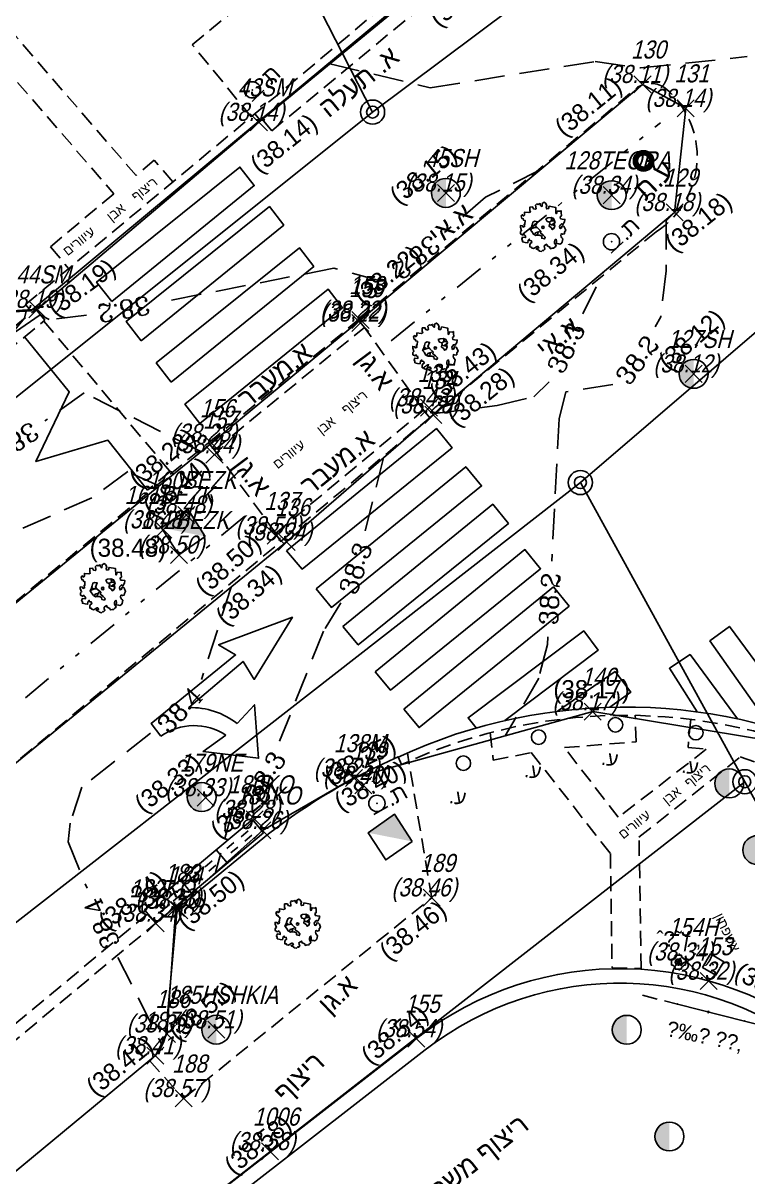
# Model space of a CAD drawing. Extents: x 190024 to 190266, y 665223 to 665488.
# Drawn here: x 190193.98 to 190209.04, y 665409.97 to 665433.93 of the extents above; entities that cross this region are included whole.
import ezdxf
from ezdxf.enums import TextEntityAlignment as Align

# ---------------------------------------------------------------- set-up
doc = ezdxf.new("R2010")
doc.units = 0
doc.header["$LTSCALE"] = 1.25
for name, pattern in [('DASHED', [0.75, 0.5, -0.25]), ('DASHED2', [0.375, 0.25, -0.125]), ('DIVIDE', [1.25, 0.5, -0.25, 0, -0.25, 0, -0.25]), ('HIDDEN', [0.375, 0.25, -0.125]), ('PATH-L', [1.2, 1, -0.2])]:
    doc.linetypes.add(name, pattern=pattern)
for name, color, linetype in [('C1603_0', 210, 'Continuous'), ('C1610_0', 210, 'Continuous'), ('CTEXT', 1, 'Continuous'), ('CTR', 7, 'Continuous'), ('DIS104', 7, 'Continuous'), ('M2204', 9, 'Continuous'), ('M2404', 1, 'HIDDEN'), ('M2519', 254, 'Continuous'), ('M2605', 3, 'Continuous'), ('M2801', 71, 'Continuous'), ('M4001', 80, 'Continuous'), ('M4402', 101, 'Continuous'), ('M4602', 170, 'DASHED2'), ('M4611', 170, 'Continuous'), ('M4635', 160, 'Continuous'), ('M4804', 4, 'Continuous'), ('M4903', 70, 'Continuous'), ('M5232', 7, 'Continuous'), ('PNT', 1, 'Continuous'), ('PNTDESC', 3, 'Continuous'), ('PNTELEV', 5, 'Continuous'), ('PNTNO', 7, 'Continuous'), ('PT_PNTSNO', 7, 'Continuous')]:
    doc.layers.add(name, color=color, linetype=linetype)
for name, color, linetype, lineweight in [('M1000', 7, 'Continuous', 35), ('M1502', 1, 'Continuous', 20), ('M2417', 70, 'HIDDEN', 25), ('M2442', 2, 'Continuous', 25), ('M2603', 100, 'Continuous', 25), ('M5207', 7, 'Continuous', 25)]:
    doc.layers.add(name, color=color, linetype=linetype, lineweight=lineweight)
doc.styles.add('HANIT_TEXT', font='hebtxt')
doc.styles.add('hebtxt', font='hebtxt')
doc.styles.add('ROMANC', font='romanc.shx')
doc.styles.get("Standard").update_dxf_attribs({"font": 'hebtxt.shx'})

# ---------------------------------------------------------------- blocks, each defined once
blk = doc.blocks.new('SRVPNO0')
at = {"layer": 'PNTDESC', "oblique": 15, "width": 0.86}
blk.add_attdef('DESC2', text='', height=1, dxfattribs=at).set_placement((-2.492, -0.812), align=Align.MIDDLE_LEFT)
at = {"layer": 'PNTELEV', "oblique": 15, "width": 0.86}
blk.add_attdef('ELEV2', (-2.235, 0.075), '', height=1, dxfattribs=at)
at = {"layer": 'PNTNO', "oblique": 15, "width": 0.86}
blk.add_attdef('PT#', text='', height=1, dxfattribs=at).set_placement((0.321, 1.429), align=Align.CENTER)
blk = doc.blocks.new('SPT10')
at = {"color": 0, "linetype": 'Continuous'}
for p, q in [((-0.354, -0.354), (0.354, 0.354)), ((0.354, -0.354), (-0.354, 0.354))]:
    blk.add_line(p, q, dxfattribs=at)
blk = doc.blocks.new('SPT67')
at = {"linetype": 'ByBlock'}
blk.add_hatch(color=0, dxfattribs=at).paths.add_polyline_path([(0.2, 0), (-0.2, 0, 1)])
at = {"color": 0, "linetype": 'Continuous'}
blk.add_circle((0, 0), 0.2, dxfattribs=at)
blk = doc.blocks.new('M2442_E')
blk.add_line((-0.5, -0.5), (0.5, -0.5))
blk.add_circle((0, 0), 0.5)
blk.add_point((0, 0))
at = {"style": 'hebtxt'}
for tag, p in [('NAME', (0, -1)), ('HEIGHT', (0, -2.5))]:
    blk.add_attdef(tag, text='', height=1, dxfattribs=at).set_placement(p, align=Align.TOP_CENTER)
blk.add_attdef('DESC', text='', height=1, dxfattribs=at).set_placement((-1, -4), align=Align.TOP_RIGHT)
blk.add_attdef('MARK', text='', height=1, dxfattribs=at).set_placement((0, -4), align=Align.TOP_LEFT)
blk = doc.blocks.new('SPT26')
at = {"color": 0, "linetype": 'Continuous'}
for radius in [0.5, 0.25]:
    blk.add_circle((0, 0), radius, dxfattribs=at)
blk = doc.blocks.new('TREE11')
at = {"linetype": 'Continuous'}
for p, q in [((-0.132, 0.24), (-0.134, 0.178)), ((-0.094, 0.242), (-0.047, 0.184)), ((-0.034, 0.247), (-0.058, 0.14)), ((-0.134, 0.178), (-0.184, 0.176)), ((-0.156, 0.177), (-0.179, 0.211)), ((-0.134, 0.178), (-0.103, 0.129)), ((0.006, -0.194), (-0.03, -0.231)), ((0.008, -0.119), (0.006, -0.244)), ((0.008, -0.167), (0.027, -0.23)), ((0.027, -0.23), (0.058, -0.256)), ((0.065, -0.059), (0.113, -0.104)), ((0.096, -0.089), (0.115, -0.156)), ((0.113, -0.104), (0.17, -0.108)), ((0.115, -0.156), (0.157, -0.173)), ((0.141, -0.107), (0.163, -0.133))]:
    blk.add_line(p, q, dxfattribs=at)
for points in [[(-0.04, 0.357), (-0.015, 0.344), (0.008, 0.351), (0.028, 0.361), (0.015, 0.389), (-0.027, 0.402), (-0.019, 0.434), (0.006, 0.451), (0.063, 0.474), (0.102, 0.449), (0.138, 0.447), (0.147, 0.41), (0.136, 0.393), (0.141, 0.378), (0.17, 0.37), (0.196, 0.378), (0.22, 0.391), (0.243, 0.415), (0.313, 0.402), (0.339, 0.381), (0.35, 0.351), (0.344, 0.329), (0.34, 0.28), (0.289, 0.282), (0.248, 0.275), (0.265, 0.252), (0.293, 0.244), (0.328, 0.244), (0.361, 0.265), (0.39, 0.275), (0.412, 0.246), (0.437, 0.224), (0.433, 0.195), (0.446, 0.154), (0.413, 0.148), (0.388, 0.092), (0.354, 0.079), (0.368, 0.058), (0.388, 0.027), (0.422, 0.031), (0.457, 0.043), (0.483, 0.016), (0.474, 0.001), (0.503, -0.026), (0.494, -0.071), (0.476, -0.084), (0.45, -0.136), (0.429, -0.087), (0.398, -0.104), (0.399, -0.119), (0.44, -0.196), (0.432, -0.226), (0.411, -0.238), (0.409, -0.268), (0.363, -0.268), (0.329, -0.255), (0.315, -0.23), (0.28, -0.238), (0.276, -0.273), (0.246, -0.282), (0.266, -0.303), (0.327, -0.315), (0.32, -0.365), (0.306, -0.423), (0.28, -0.423), (0.248, -0.44), (0.207, -0.421), (0.216, -0.36), (0.179, -0.362), (0.166, -0.381), (0.14, -0.4), (0.162, -0.419), (0.138, -0.464), (0.091, -0.464), (0.072, -0.441), (0.001, -0.467), (-0.033, -0.467), (-0.028, -0.422), (-0.003, -0.413), (-0.014, -0.379), (-0.063, -0.389), (-0.062, -0.374), (-0.141, -0.37), (-0.149, -0.404), (-0.177, -0.406), (-0.18, -0.435), (-0.24, -0.45), (-0.26, -0.42), (-0.236, -0.405), (-0.254, -0.38), (-0.315, -0.38), (-0.303, -0.291), (-0.316, -0.259), (-0.349, -0.272), (-0.418, -0.27), (-0.422, -0.212), (-0.383, -0.196), (-0.372, -0.151), (-0.384, -0.142), (-0.455, -0.151), (-0.484, -0.125), (-0.473, -0.106), (-0.49, -0.053), (-0.458, -0.053), (-0.439, -0.033), (-0.432, -0.017), (-0.493, -0.016), (-0.518, 0.028), (-0.497, 0.053), (-0.45, 0.082), (-0.409, 0.069), (-0.382, 0.08), (-0.388, 0.119), (-0.437, 0.131), (-0.412, 0.266), (-0.287, 0.27), (-0.282, 0.283), (-0.337, 0.3), (-0.331, 0.357), (-0.341, 0.379), (-0.305, 0.383), (-0.238, 0.387), (-0.216, 0.358), (-0.176, 0.368), (-0.17, 0.404), (-0.164, 0.459), (-0.113, 0.45), (-0.059, 0.418), (-0.073, 0.387)], [(-0.118, 0.258), (-0.067, 0.236), (-0.022, 0.249), (0.027, 0.23), (0.047, 0.196), (0.015, 0.181), (-0.022, 0.128), (-0.087, 0.145), (-0.114, 0.117), (-0.121, 0.09), (-0.174, 0.064), (-0.194, 0.1), (-0.201, 0.17), (-0.18, 0.224), (-0.136, 0.243)], [(0.014, -0.114), (0.079, -0.044), (0.118, -0.048), (0.163, 0.008), (0.206, 0.048), (0.241, 0.034), (0.227, -0.023), (0.185, -0.025), (0.166, -0.07), (0.171, -0.149), (0.145, -0.196), (0.088, -0.232), (0.048, -0.263), (-0.004, -0.237), (-0.053, -0.224), (-0.108, -0.207), (-0.126, -0.167), (-0.115, -0.115), (-0.029, -0.154)]]:
    blk.add_lwpolyline(points, close=True, dxfattribs=at)
blk.add_circle((0, 0), 0.0248, dxfattribs=at)
blk = doc.blocks.new('M4402_E')
for radius in [0.5, 0.45, 0.4, 0.35, 0.3]:
    blk.add_circle((0, 0), radius)
at = {"style": 'hebtxt'}
for tag, p in [('NAME', (0, -1)), ('HEIGHT', (0, -2.5))]:
    blk.add_attdef(tag, text='', height=1, dxfattribs=at).set_placement(p, align=Align.TOP_CENTER)
blk.add_attdef('DESC', text='', height=1, dxfattribs=at).set_placement((-1, -4), align=Align.TOP_RIGHT)
blk.add_attdef('MARK', text='', height=1, dxfattribs=at).set_placement((0, -4), align=Align.TOP_LEFT)
at = {"style": 'hebtxt', "flags": 1}
for tag, p in [('OWNER', (0, -5.5)), ('TYPE', (0, -7))]:
    blk.add_attdef(tag, text='', height=1, dxfattribs=at).set_placement(p, align=Align.TOP_CENTER)
blk = doc.blocks.new('M4635_P')
blk.add_point((0, 0))
at = {"style": 'hebtxt'}
blk.add_attdef('NAME', text='', height=1, dxfattribs=at).set_placement((0, 1), align=Align.BOTTOM_CENTER)
at = {"style": 'hebtxt', "flags": 1}
for tag, p in [('HEIGHT', (0, -1)), ('MARK', (0, -2.5))]:
    blk.add_attdef(tag, text='', height=1, dxfattribs=at).set_placement(p, align=Align.TOP_CENTER)
blk = doc.blocks.new('M5207_E')
for points in [[(-0.5, 0.5), (-0.5, -0.5)], [(0.5, -0.005), (0.5, -0.5), (-0.5, -0.5), (-0.5, 0.5), (0.5, 0.5), (0.5, 0.005)]]:
    blk.add_lwpolyline(points)
blk.add_point((0, 0))
at = {"style": 'hebtxt', "flags": 1}
for tag, p in [('NAME', (0, 2.5)), ('HEIGHT', (0, -2))]:
    blk.add_attdef(tag, text='', height=1, dxfattribs=at).set_placement(p, align=Align.CENTER)
at = {"style": 'hebtxt'}
blk.add_attdef('MARK', text='', height=1, dxfattribs=at).set_placement((0, 1), align=Align.CENTER)
blk = doc.blocks.new('M4611_E')
for points in [[(-0.346, 0.2), (-0.458, 0.2)], [(-0.458, -0.2), (-0.458, 0.2)], [(-0.2, 0.346), (-0.2, 0.458)], [(-0.2, 0.458), (0.2, 0.458)], [(0.2, 0.346), (0.2, 0.458)], [(0.346, 0.2), (0.458, 0.2)], [(0.458, 0.2), (0.458, -0.2)], [(-0.346, -0.2), (-0.458, -0.2)], [(-0.2, -0.346), (-0.2, -0.458)], [(0.2, -0.458), (-0.2, -0.458)], [(0.2, -0.346), (0.2, -0.458)], [(0.346, -0.2), (0.458, -0.2)]]:
    blk.add_lwpolyline(points)
for radius in [0.2, 0.1]:
    blk.add_circle((0, 0), radius)
for start, end in [(120, 150), (30, 60), (210, 240), (300, 330)]:
    blk.add_arc((0, 0), 0.4, start, end)
at = {"style": 'hebtxt'}
for tag, p in [('NAME', (0, -1)), ('HEIGHT', (0, -2.5))]:
    blk.add_attdef(tag, text='', height=1, dxfattribs=at).set_placement(p, align=Align.TOP_CENTER)
blk.add_attdef('DESC', text='', height=1, dxfattribs=at).set_placement((-1, -4), align=Align.TOP_RIGHT)
blk.add_attdef('MARK', text='', height=1, dxfattribs=at).set_placement((0, -4), align=Align.TOP_LEFT)
at = {"style": 'hebtxt', "flags": 1}
blk.add_attdef('OWNER', text='', height=1, dxfattribs=at).set_placement((0, -5.5), align=Align.TOP_CENTER)
blk = doc.blocks.new('M5232_E')
blk.add_circle((0, 0), 0.8)
at = {"style": 'HANIT_TEXT'}
blk.add_attdef('NAME', text='', height=1.6, dxfattribs=at).set_placement((0, 0.5), align=Align.BOTTOM_CENTER)
for tag, p in [('HEIGHT', (0, -1)), ('MARK', (0, -3))]:
    blk.add_attdef(tag, text='', height=1.6, dxfattribs=at).set_placement(p, align=Align.TOP_CENTER)
blk = doc.blocks.new('M4635_A')
blk.add_circle((0, 0), 0.05)
at = {"style": 'hebtxt', "flags": 1}
blk.add_attdef('NAME', text='', height=1, dxfattribs=at).set_placement((0, 2.5), align=Align.CENTER)
at = {"style": 'hebtxt'}
blk.add_attdef('MARK', text='', height=1, dxfattribs=at).set_placement((0, 1), align=Align.CENTER)
at = {"style": 'hebtxt', "flags": 1}
for tag, p in [('LENGTH', (0, -1)), ('DIAMETER', (0, -2.5)), ('MATERIAL', (0, -4)), ('OWNER', (0, -5.5))]:
    blk.add_attdef(tag, text='', height=1, dxfattribs=at).set_placement(p, align=Align.TOP_CENTER)

msp = doc.modelspace()

# ---------------------------------------------------------------- hatches: boundary and pattern name
at = {"layer": 'M4001'}
for points in [[(190197.767, 665423.272), (190197.404, 665423.835), (190196.856, 665423.451)], [(190202.063, 665416.939), (190201.7, 665417.502), (190201.152, 665417.118)]]:
    msp.add_hatch(color=256, dxfattribs=at).paths.add_polyline_path(points)

# ---------------------------------------------------------------- linework, layer by layer
at = {"layer": 'C1603_0'}
for p, q in [((190201.244, 665432.083), (190189.398, 665455.204)), ((190171.2, 665397.64), (190205.56, 665424.39)), ((190205.56, 665424.39), (190208.976, 665418.178)), ((190174.544, 665391.372), (190208.976, 665418.178)), ((190208.976, 665418.178), (190217.4, 665402.86))]:
    msp.add_line(p, q, dxfattribs=at)
for points in [[(190201.244, 665432.083), (190209.254, 665438.076), (190209.254, 665438.076)], [(190167.31, 665404.95), (190201.244, 665432.083), (190201.244, 665432.083)], [(190205.56, 665424.39), (190213.11, 665430.86), (190217.477, 665423.418)], [(190205.56, 665424.39), (190213.11, 665430.86), (190226.3, 665408.38), (190232.407, 665411.585)]]:
    msp.add_lwpolyline(points, dxfattribs=at)
at = {"layer": 'C1603_0', "linetype": 'PATH-L'}
msp.add_arc((190187.228, 665439.207), 7.893, 307.5542, 30.4319, dxfattribs=at)
at = {"layer": 'CTR', "linetype": 'DASHED'}
for points, elevation in [([(190200.358, 665433.087), (190202.442, 665432.587), (190205.868, 665433.131), (190206.809, 665432.999), (190209.027, 665433.233)], 38.1), ([(190204.723, 665430.881), (190203.589, 665430.313), (190202.739, 665429.58)], 38.2), ([(190207.343, 665429.851), (190207.34, 665428.785), (190207.23, 665427.833), (190207.116, 665427.623)], 38.2), ([(190201.524, 665428.596), (190201.422, 665428.573), (190200.44, 665428.839), (190196.849, 665428.136)], 38.2), ([(190205.61, 665427.893), (190206.033, 665428.753)], 38.3), ([(190195.299, 665427.865), (190194.524, 665427.774), (190194.339, 665427.873), (190193.716, 665427.443), (190194.013, 665427.805), (190194.055, 665427.974)], 38.2), ([(190202.537, 665425.823), (190203.831, 665425.99), (190204.594, 665426.17), (190204.912, 665426.482)], 38.3), ([(190206.233, 665426.425), (190205.256, 665426.275), (190205.118, 665425.714), (190204.964, 665422.757)], 38.2), ([(190197.677, 665425.033), (190195.25, 665426.25), (190194.433, 665425.669)], 38.3), ([(190202.707, 665425.965), (190202.985, 665426.043), (190203.115, 665426.307)], 38.4), ([(190201.471, 665424.901), (190201.084, 665423.373)], 38.3), ([(190196.804, 665424.321), (190196.155, 665424.617), (190195.408, 665424.073), (190193.162, 665423.084)], 38.4), ([(190198.306, 665422.218), (190197.689, 665420.302)], 38.4), ([(190200.587, 665421.892), (190200.223, 665421.301), (190199.312, 665419.019)], 38.3), ([(190204.882, 665421.184), (190204.874, 665421.029), (190204.697, 665420.331), (190204.001, 665419.13)], 38.2), ([(190196.626, 665419.183), (190195.202, 665418.062), (190194.96, 665417.316), (190194.917, 665416.927), (190195.312, 665415.967)], 38.4), ([(190198.529, 665417.719), (190198.342, 665417.599), (190197.977, 665416.295)], 38.3), ([(190195.954, 665414.53), (190196.858, 665412.731)], 38.4)]:
    msp.add_lwpolyline(points, dxfattribs=dict(at, elevation=elevation))
at = {"layer": 'DIS104'}
msp.add_polyline3d([(190174.741, 665391.462, 38.861), (190176.529, 665392.953, 38.843), (190202.153, 665412.845, 38.543)], dxfattribs=at)
at = {"layer": 'M2204', "linetype": 'Continuous'}
for points in [[(190198.905, 665431.914), (190202.361, 665434.788)], [(190194.14, 665427.956), (190198.905, 665431.914)], [(190198.905, 665431.914), (190198.797, 665432.045)], [(190194.14, 665427.956), (190194.031, 665428.087)], [(190172.507, 665412.617), (190180.21, 665418.88), (190187.303, 665424.767), (190190.841, 665427.762), (190194.14, 665427.956)], [(190201.776, 665418.692), (190201.847, 665418.537)], [(190196.985, 665413.345), (190197.181, 665415.536), (190199.082, 665417.099)], [(190187.91, 665405.197), (190196.73, 665412.491)]]:
    msp.add_lwpolyline(points, dxfattribs=at)
at = {"layer": 'M2204', "linetype": 'HIDDEN'}
for points in [[(190200.946, 665427.766), (190206.757, 665432.604)], [(190207.135, 665429.598), (190202.431, 665425.736)], [(190148.304, 665384.119), (190168.187, 665400.681), (190177.345, 665408.307), (190190.525, 665419.198), (190197.835, 665425.217)], [(190149.863, 665382.138), (190154.619, 665386.08), (190169.765, 665398.684), (190179.247, 665406.489), (190193.207, 665418.058), (190199.353, 665423.178)]]:
    msp.add_lwpolyline(points, dxfattribs=at)
for centre, radius, start, end in [((190187.276, 665439.182), 7.844, 299.5455, 0.8883), ((190207.023, 665432.149), 0.527, 55.1514, 120.3073), ((190206.127, 665431.16), 1.859, 302.828, 49.9072)]:
    msp.add_arc(centre, radius, start, end, dxfattribs=at)
at = {"layer": 'M2204', "linetype": 'Continuous'}
for centre, radius, start, end in [((190206.491, 665408.496), 11.233, 63.0054, 114.8202), ((190206.887, 665406.975), 12.783, 113.5681, 127.6304), ((190195.805, 665413.232), 1.185, 321.3124, 5.4985)]:
    msp.add_arc(centre, radius, start, end, dxfattribs=at)
at = {"layer": 'M2404'}
msp.add_lwpolyline([(190194.031, 665428.087), (190198.797, 665432.045)], dxfattribs=at)
msp.add_arc((190206.491, 665408.496), 11.063, 63.0054, 114.8202, dxfattribs=at)
at = {"layer": 'M2417', "linetype": 'HIDDEN'}
for points in [[(190199.148, 665431.692), (190215.105, 665444.884), (190228.242, 665455.851), (190231.983, 665458.891)], [(190198.723, 665431.984), (190197.496, 665433.481), (190200.977, 665436.336), (190202.19, 665434.884)], [(190198.723, 665431.984), (190202.19, 665434.884)], [(190197.094, 665430.631), (190196.706, 665431.082), (190196.33, 665430.764), (190193.365, 665434.193), (190192.965, 665433.78), (190192.949, 665433.764), (190195.868, 665430.385), (190194.551, 665429.286), (190194.928, 665428.832)], [(190199.148, 665431.692), (190198.939, 665431.942)], [(190191.619, 665425.834), (190194.244, 665427.991)], [(190194.434, 665427.759), (190194.244, 665427.991)], [(190191.809, 665425.602), (190194.434, 665427.759)], [(190194.414, 665427.742), (190197.037, 665424.619), (190196.568, 665424.232)], [(190197.835, 665425.217), (190200.946, 665427.766)], [(190197.962, 665425.063), (190201.073, 665427.612)], [(190201.073, 665427.612), (190200.946, 665427.766)], [(190202.303, 665425.89), (190201.073, 665427.612)], [(190199.225, 665423.332), (190202.303, 665425.89)], [(190199.353, 665423.178), (190202.431, 665425.736)], [(190202.431, 665425.736), (190202.303, 665425.89)], [(190197.962, 665425.063), (190197.835, 665425.217)], [(190199.233, 665423.339), (190197.962, 665425.063)], [(190199.338, 665423.166), (190199.225, 665423.332)], [(190207.852, 665419.475), (190207.798, 665418.891), (190208.176, 665418.851), (190206.348, 665417.439), (190205.228, 665418.888), (190206.716, 665419.006), (190206.701, 665419.557)], [(190203.687, 665419.198), (190203.75, 665418.628), (190204.54, 665418.784), (190206.185, 665416.687), (190206.218, 665414.315), (190206.824, 665414.299), (190206.778, 665417.029), (190208.883, 665418.694), (190210.246, 665418.236), (190210.454, 665418.825)], [(190196.607, 665412.389), (190197.318, 665411.603), (190202.471, 665415.769), (190201.966, 665418.777)], [(190196.575, 665415.437), (190186.99, 665407.485)], [(190187.187, 665407.277), (190196.739, 665415.241)]]:
    msp.add_lwpolyline(points, dxfattribs=at)
at = {"layer": 'M2519'}
for points in [[(190195.823, 665428.15), (190195.51, 665428.553), (190198.487, 665430.94), (190198.783, 665430.555), (190195.823, 665428.15)], [(190196.437, 665427.332), (190196.124, 665427.735), (190199.101, 665430.121), (190199.397, 665429.737), (190196.437, 665427.332)], [(190197.062, 665426.472), (190196.748, 665426.875), (190199.726, 665429.261), (190200.021, 665428.877), (190197.062, 665426.472)], [(190197.657, 665425.613), (190197.343, 665426.016), (190200.321, 665428.402), (190200.617, 665428.018), (190197.657, 665425.613)], [(190194.012, 665427.418), (190194.941, 665426.273), (190194.248, 665424.824), (190195.746, 665425.27), (190196.568, 665424.232)], [(190199.457, 665422.975), (190202.568, 665425.512), (190202.895, 665425.114), (190199.777, 665422.593), (190199.457, 665422.975)], [(190200.068, 665422.182), (190203.179, 665424.718), (190203.506, 665424.321), (190200.388, 665421.799), (190200.068, 665422.182)], [(190200.626, 665421.402), (190203.738, 665423.939), (190204.064, 665423.541), (190200.947, 665421.019), (190200.626, 665421.402)], [(190201.297, 665420.461), (190204.408, 665422.998), (190204.735, 665422.6), (190201.617, 665420.079), (190201.297, 665420.461)], [(190201.889, 665419.685), (190205, 665422.222), (190205.327, 665421.824), (190202.209, 665419.302), (190201.889, 665419.685)], [(190196.842, 665419.122), (190196.644, 665419.389), (190198.398, 665420.812), (190198.042, 665421.022), (190199.577, 665421.594), (190198.783, 665420.303), (190198.551, 665420.675), (190197.426, 665419.716)], [(190209.509, 665419.316), (190208.251, 665421.103), (190208.658, 665421.403), (190210.419, 665419.02)], [(190203.393, 665419.294), (190203.227, 665419.506), (190205.63, 665421.31), (190205.93, 665420.911), (190203.992, 665419.448)], [(190207.985, 665419.63), (190207.411, 665420.534), (190207.838, 665420.819), (190208.824, 665419.485)], [(190205.088, 665419.641), (190206.283, 665420.464), (190206.608, 665420.036), (190206.17, 665419.725)], [(190198.427, 665419.384), (190198.788, 665419.775), (190198.876, 665418.667), (190197.723, 665418.803), (190198.194, 665419.146)]]:
    msp.add_lwpolyline(points, dxfattribs=at)
for centre, radius, start, end in [((190197.474, 665418.183), 1.534, 51.5538, 91.7719), ((190197.536, 665418.15), 1.194, 56.5351, 125.5262)]:
    msp.add_arc(centre, radius, start, end, dxfattribs=at)
at = {"layer": 'M2603', "linetype": 'DIVIDE', "flags": 128}
for points in [[(190201.627, 665427.333), (190207.224, 665431.859)], [(190198.587, 665423.691), (190187.547, 665414.555), (190178.866, 665407.38), (190174.917, 665404.116), (190174.298, 665404.758), (190168.032, 665399.631), (190168.621, 665398.881), (190162.31, 665393.643), (190161.711, 665394.372), (190155.405, 665389.138), (190156.001, 665388.397), (190149.703, 665383.197)]]:
    msp.add_lwpolyline(points, dxfattribs=at)
at = {"layer": 'M2605'}
for points in [[(190174.741, 665391.462), (190176.529, 665392.953), (190202.153, 665412.845)], [(190174.933, 665391.232), (190176.717, 665392.719), (190202.337, 665412.608)]]:
    msp.add_lwpolyline(points, dxfattribs=at)
for radius in [6.868, 6.568]:
    msp.add_arc((190206.377, 665407.429), radius, 49.5268, 127.9526, dxfattribs=at)
at = {"layer": 'M4001'}
for points, elevation in [([(190197.767, 665423.272), (190197.404, 665423.835), (190196.856, 665423.451), (190197.219, 665422.887)], 38.569), ([(190202.063, 665416.939), (190201.7, 665417.502), (190201.152, 665417.118), (190201.515, 665416.554)], 38.521)]:
    msp.add_lwpolyline(points, close=True, dxfattribs=dict(at, elevation=elevation))
at = {"layer": 'M4602'}
for points in [[(190206.851, 665413.743), (190207.575, 665413.561)], [(190208.972, 665413.209), (190209.695, 665413.026)]]:
    msp.add_lwpolyline(points, dxfattribs=at)
at = {"layer": 'M4635'}
msp.add_lwpolyline([(190207.575, 665413.561), (190208.972, 665413.209)], dxfattribs=at)
at = {"layer": 'M4903', "elevation": 38.411}
msp.add_lwpolyline([(190198.979, 665417.116), (190196.739, 665415.241), (190196.508, 665415.517), (190198.748, 665417.392)], close=True, dxfattribs=at)
for points in [[(190198.51, 665417.036), (190198.655, 665417.158)], [(190198.587, 665416.944), (190198.732, 665417.066)], [(190198.218, 665416.792), (190198.364, 665416.914)], [(190198.295, 665416.7), (190198.441, 665416.822)], [(190198.227, 665416.486), (190197.996, 665416.762)], [(190197.766, 665416.413), (190197.912, 665416.535)], [(190197.843, 665416.321), (190197.989, 665416.443)], [(190197.483, 665415.863), (190197.252, 665416.139)], [(190197.475, 665416.169), (190197.62, 665416.291)], [(190197.552, 665416.077), (190197.697, 665416.199)], [(190197.022, 665415.791), (190197.168, 665415.913)], [(190196.731, 665415.547), (190196.877, 665415.669)], [(190197.099, 665415.699), (190197.245, 665415.821)], [(190196.808, 665415.455), (190196.954, 665415.577)]]:
    msp.add_lwpolyline(points, dxfattribs=at)
at = {"layer": 'PNT'}
for p in [(190206.851, 665432.658, 38.114), (190207.75, 665432.162, 38.141), (190198.88, 665431.872, 38.135), (190202.766, 665430.404, 38.148), (190206.21, 665430.357, 38.34), (190207.519, 665429.999, 38.179), (190194.28, 665427.989, 38.193), (190200.991, 665427.704, 38.223), (190200.992, 665427.766, 38.223), (190207.913, 665426.647, 38.119), (190202.416, 665425.944, 38.431), (190202.505, 665425.796, 38.281), (190197.895, 665425.211, 38.275), (190197.959, 665424.971, 38.437), (190197.375, 665423.719, 38.477), (190196.893, 665423.411, 38.475), (190199.233, 665423.286, 38.495), (190199.457, 665423.157, 38.337), (190197.219, 665422.887, 38.499), (190205.816, 665419.634, 38.17), (190200.856, 665418.256, 38.252), (190201.049, 665418.102, 38.403), (190197.774, 665417.849, 38.329), (190198.793, 665417.4, 38.277), (190198.953, 665417.168, 38.262), (190202.471, 665415.769, 38.458), (190197.156, 665415.56, 38.332), (190197.228, 665415.511, 38.495), (190196.739, 665415.241, 38.341), (190207.782, 665414.438, 38.337), (190208.227, 665414.039, 38.318), (190197.994, 665413.03, 38.51), (190196.971, 665412.944, 38.392), (190202.153, 665412.845, 38.543), (190196.73, 665412.491, 38.409), (190197.318, 665411.603, 38.568)]:
    msp.add_point(p, dxfattribs=at)
at = {"layer": 'PNT', "color": 5}
msp.add_point((190199.114, 665410.501, 38.58), dxfattribs=at)
at = {"layer": 'PT_PNTSNO'}
for points in [[(190132.726, 665390.311, 38.8), (190136.994, 665387.833, 38.775), (190141.044, 665387.31, 38.747), (190145.923, 665388.51, 38.728), (190148.505, 665390.193, 38.711), (190152.637, 665393.781, 38.661), (190152.866, 665396.369, 38.722), (190155.311, 665398.325, 38.7), (190164.024, 665405.535, 38.594), (190172.507, 665412.617, 38.555), (190180.266, 665418.925, 38.45), (190187.303, 665424.767, 38.339), (190190.841, 665427.762, 38.3), (190194.28, 665427.989, 38.193), (190198.88, 665431.872, 38.135), (190202.426, 665434.788, 38.051), (190212.821, 665443.44, 37.908), (190214.319, 665447.153, 37.996), (190220.243, 665452.311, 37.838), (190227.173, 665458.042, 37.775), (190231.882, 665461.82, 37.722), (190239.166, 665457.704, 37.764)], [(190220.099, 665434.495, 37.934), (190214.19, 665429.572, 38.039), (190213.465, 665428.426, 38.07), (190213.52, 665427.446, 38.073), (190216.423, 665422.237, 38.023), (190217.089, 665420.97, 37.982), (190218.595, 665417.568, 37.951), (190221.368, 665413.327, 37.996), (190222.186, 665411.898, 38.038), (190219.786, 665403.807, 38.153), (190217.059, 665408.713, 38.05), (190217.773, 665411.384, 38.041), (190214.869, 665416.107, 38.045), (190213.316, 665417.456, 38.1), (190210.652, 665418.842, 38.154), (190205.816, 665419.634, 38.17), (190200.856, 665418.256, 38.252), (190198.953, 665417.168, 38.262), (190197.156, 665415.56, 38.332), (190196.971, 665412.944, 38.392), (190196.73, 665412.491, 38.409), (190190.857, 665407.634, 38.51), (190183.573, 665401.654, 38.607), (190175.315, 665394.848, 38.698)], [(190177.345, 665408.307, 38.58), (190190.525, 665419.198, 38.408), (190197.895, 665425.211, 38.275), (190200.992, 665427.766, 38.223), (190206.851, 665432.658, 38.114), (190207.75, 665432.162, 38.141), (190207.519, 665429.999, 38.179), (190202.505, 665425.796, 38.281), (190199.457, 665423.157, 38.337), (190193.391, 665418.212, 38.45), (190187.218, 665413.095, 38.5), (190179.247, 665406.489, 38.584)]]:
    msp.add_polyline3d(points, dxfattribs=at)

# ---------------------------------------------------------------- block references
at = {"layer": 'C1610_0', "xscale": 0.5, "yscale": 0.5, "zscale": 0.5, "rotation": 90}
for p in [(190201.244, 665432.083), (190205.56, 665424.39), (190208.976, 665418.178)]:
    msp.add_blockref('SPT26', p, dxfattribs=at)
at = {"layer": 'M2442'}
ref = msp.add_blockref('M2442_E', (190198.746, 665432.544), dxfattribs=dict(at, xscale=0.3387013311512419, yscale=0.3387013311512419, zscale=0.1693506655771072, rotation=43.72696997994329))
ref.add_attrib('MARK', '.ת', dxfattribs={"layer": '0', "height": 0.3387, "rotation": 43.727, "style": 'hebtxt'}).set_placement((190198.81, 665432.789), align=Align.TOP_LEFT)
ref = msp.add_blockref('M2442_E', (190206.207, 665429.391), dxfattribs=dict(at, xscale=0.3387013311512419, yscale=0.3387013311512419, zscale=0.1693506655771072, rotation=43.72696997994329))
ref.add_attrib('MARK', '.ת', dxfattribs={"layer": '0', "height": 0.3387, "rotation": 43.727, "style": 'hebtxt'}).set_placement((190206.272, 665429.636), align=Align.TOP_LEFT)
ref = msp.add_blockref('M2442_E', (190201.333, 665417.728), dxfattribs=dict(at, xscale=0.3387013311512419, yscale=0.3387013311512419, zscale=0.1693506655771072, rotation=29.19251477351114))
ref.add_attrib('MARK', '.ת', dxfattribs={"layer": '0', "height": 0.3387, "rotation": 29.1925, "style": 'hebtxt'}).set_placement((190201.457, 665417.949), align=Align.TOP_LEFT)
at = {"layer": 'M2801', "rotation": 270}
for p in [(190204.781, 665429.691), (190202.544, 665427.183), (190195.638, 665422.19), (190199.686, 665415.224)]:
    msp.add_blockref('TREE11', p, dxfattribs=at)
at = {"layer": 'M4402'}
ref = msp.add_blockref('M4402_E', (190206.874, 665431.068), dxfattribs=dict(at, xscale=0.4224999999156241, yscale=0.4224999999156241, zscale=0.21125, rotation=43.88078977728779))
ref.add_attrib('MARK', 'ת.ע', dxfattribs={"layer": '0', "height": 0.4225, "rotation": 43.8808, "style": 'hebtxt'}).set_placement((190206.623, 665430.523), align=Align.TOP_LEFT)
at = {"layer": 'M4611'}
ref = msp.add_blockref('M4611_E', (190207.597, 665414.433), dxfattribs=dict(at, xscale=0.3200000000069849, yscale=0.3200000000069849, zscale=0.3200000000069849))
ref.add_attrib('MARK', 'ˆ\x90˜ƒ„', dxfattribs={"layer": '0', "height": 0.32, "style": 'hebtxt'}).set_placement((190207.597, 665414.753), align=Align.CENTER)
at = {"layer": 'M4635', "xscale": 0.3200000000069849, "yscale": 0.3200000000069849, "zscale": 0.3200000000069849, "rotation": 345.8465874075217}
for p in [(190207.575, 665413.561), (190208.972, 665413.209)]:
    msp.add_blockref('M4635_P', p, dxfattribs=at)
at = {"layer": 'M4635'}
ref = msp.add_blockref('M4635_A', (190208.221, 665413.398), dxfattribs=dict(at, xscale=0.3200000000069849, yscale=0.3200000000069849, zscale=0.3200000000069849, rotation=348.111341960372))
ref.add_attrib('MARK', '\x8d‰\x8e \x8c\x8e‚', dxfattribs={"layer": '0', "height": 0.32, "rotation": 348.1113, "style": 'hebtxt'}).set_placement((190208.11, 665412.74), align=Align.CENTER)
at = {"layer": 'M4804', "xscale": 1.5, "yscale": 1.5, "zscale": 1.5, "rotation": 270}
for p in [(190202.766, 665430.404, 38.218), (190206.21, 665430.357, 38.41), (190207.913, 665426.647, 38.189), (190208.652, 665418.143, -39.226), (190197.692, 665417.86, -0.827), (190209.236, 665416.76, -39.226), (190197.994, 665413.03, 38.58), (190206.524, 665413.027, -39.226), (190207.409, 665410.812, -39.226)]:
    msp.add_blockref('SPT67', p, dxfattribs=at)
at = {"layer": 'M5207', "xscale": 0.3200000000069849, "yscale": 0.3200000000069849, "zscale": 0.3200000000069849, "rotation": 330.0684881183804}
msp.add_blockref('M5207_E', (190208.319, 665414.383), dxfattribs=at)
at = {"layer": 'M5232', "ltscale": 0.2, "xscale": 0.1874999999992788, "yscale": 0.1874999999992788, "zscale": 0.1874999999992788, "rotation": 350.7324285883434}
for p in [(190206.289, 665419.36), (190204.692, 665419.104), (190207.959, 665419.196), (190203.13, 665418.563)]:
    msp.add_blockref('M5232_E', p, dxfattribs=at).add_auto_attribs({'MARK': '.ע'})
at = {"layer": 'PNT', "xscale": 0.375, "yscale": 0.375, "zscale": 0.375}
for p, values in [((190206.851, 665432.658, 38.114), {'PT#': '130', 'ELEV2': '(38.11)'}), ((190207.75, 665432.162, 38.141), {'PT#': '131', 'ELEV2': '(38.14)'}), ((190198.88, 665431.872, 38.135), {'PT#': '43SM', 'ELEV2': '(38.14)'}), ((190202.766, 665430.404, 38.148), {'PT#': '45SH', 'ELEV2': '(38.15)'}), ((190206.21, 665430.357, 38.34), {'PT#': '128TEORA', 'ELEV2': '(38.34)'}), ((190207.519, 665429.999, 38.179), {'PT#': '129', 'ELEV2': '(38.18)'}), ((190194.28, 665427.989, 38.193), {'PT#': '44SM', 'ELEV2': '(38.19)'}), ((190200.991, 665427.704, 38.223), {'PT#': '159', 'ELEV2': '(38.22)'}), ((190200.992, 665427.766, 38.223), {'PT#': '158', 'ELEV2': '(38.22)'}), ((190207.913, 665426.647, 38.119), {'PT#': '127SH', 'ELEV2': '(38.12)'}), ((190202.416, 665425.944, 38.431), {'PT#': '135', 'ELEV2': '(38.43)'}), ((190202.505, 665425.796, 38.281), {'PT#': '134', 'ELEV2': '(38.28)'}), ((190197.895, 665425.211, 38.275), {'PT#': '156', 'ELEV2': '(38.28)'}), ((190197.959, 665424.971, 38.437), {'PT#': '157', 'ELEV2': '(38.44)'}), ((190197.375, 665423.719, 38.477), {'PT#': '160BEZK', 'ELEV2': '(38.48)'}), ((190196.893, 665423.411, 38.475), {'PT#': '161BEZK', 'ELEV2': '(38.48)'}), ((190199.233, 665423.286, 38.495), {'PT#': '137', 'ELEV2': '(38.50)'}), ((190199.457, 665423.157, 38.337), {'PT#': '136', 'ELEV2': '(38.34)'}), ((190197.219, 665422.887, 38.499), {'PT#': '162BEZK', 'ELEV2': '(38.50)'}), ((190205.816, 665419.634, 38.17), {'PT#': '140', 'ELEV2': '(38.17)'}), ((190200.856, 665418.256, 38.252), {'PT#': '138M', 'ELEV2': '(38.25)'}), ((190201.049, 665418.102, 38.403), {'PT#': '139', 'ELEV2': '(38.40)'}), ((190197.774, 665417.849, 38.329), {'PT#': '179NE', 'ELEV2': '(38.33)'}), ((190198.793, 665417.4, 38.277), {'PT#': '180KO', 'ELEV2': '(38.28)'}), ((190198.953, 665417.168, 38.262), {'PT#': '181KO', 'ELEV2': '(38.26)'}), ((190202.471, 665415.769, 38.458), {'PT#': '189', 'ELEV2': '(38.46)'}), ((190197.156, 665415.56, 38.332), {'PT#': '183', 'ELEV2': '(38.33)'}), ((190197.228, 665415.511, 38.495), {'PT#': '184', 'ELEV2': '(38.50)'}), ((190196.739, 665415.241, 38.341), {'PT#': '182KO', 'ELEV2': '(38.34)'}), ((190207.782, 665414.438, 38.337), {'PT#': '154H', 'ELEV2': '(38.34)'}), ((190208.227, 665414.039, 38.318), {'PT#': '153', 'ELEV2': '(38.32)'}), ((190197.994, 665413.03, 38.51), {'PT#': '185HSHKIA', 'ELEV2': '(38.51)'}), ((190196.971, 665412.944, 38.392), {'PT#': '186', 'ELEV2': '(38.39)'}), ((190202.153, 665412.845, 38.543), {'PT#': '155', 'ELEV2': '(38.54)'}), ((190196.73, 665412.491, 38.409), {'PT#': '187', 'ELEV2': '(38.41)'}), ((190197.318, 665411.603, 38.568), {'PT#': '188', 'ELEV2': '(38.57)'})]:
    msp.add_blockref('SRVPNO0', p, dxfattribs=at).add_auto_attribs(values)
at = {"layer": 'PNT', "xscale": 0.5, "yscale": 0.5, "zscale": 0.5}
for p in [(190206.851, 665432.658, 38.114), (190207.75, 665432.162, 38.141), (190198.88, 665431.872, 38.135), (190202.766, 665430.404, 38.148), (190206.21, 665430.357, 38.34), (190207.519, 665429.999, 38.179), (190194.28, 665427.989, 38.193), (190200.991, 665427.704, 38.223), (190200.992, 665427.766, 38.223), (190207.913, 665426.647, 38.119), (190202.416, 665425.944, 38.431), (190202.505, 665425.796, 38.281), (190197.895, 665425.211, 38.275), (190197.959, 665424.971, 38.437), (190197.375, 665423.719, 38.477), (190196.893, 665423.411, 38.475), (190199.233, 665423.286, 38.495), (190199.457, 665423.157, 38.337), (190197.219, 665422.887, 38.499), (190205.816, 665419.634, 38.17), (190200.856, 665418.256, 38.252), (190201.049, 665418.102, 38.403), (190197.774, 665417.849, 38.329), (190198.793, 665417.4, 38.277), (190198.953, 665417.168, 38.262), (190202.471, 665415.769, 38.458), (190197.156, 665415.56, 38.332), (190197.228, 665415.511, 38.495), (190196.739, 665415.241, 38.341), (190207.782, 665414.438, 38.337), (190208.227, 665414.039, 38.318), (190197.994, 665413.03, 38.51), (190196.971, 665412.944, 38.392), (190202.153, 665412.845, 38.543), (190196.73, 665412.491, 38.409), (190197.318, 665411.603, 38.568)]:
    msp.add_blockref('SPT10', p, dxfattribs=at)
at = {"layer": 'PNT', "color": 5, "xscale": 0.375, "yscale": 0.375, "zscale": 0.375}
msp.add_blockref('SRVPNO0', (190199.114, 665410.501, 38.58), dxfattribs=at).add_auto_attribs({'PT#': '1006', 'ELEV2': '(38.58)'})
at = {"layer": 'PNT', "color": 5, "xscale": 0.5, "yscale": 0.5, "zscale": 0.5}
msp.add_blockref('SPT10', (190199.114, 665410.501, 38.58), dxfattribs=at)

# ---------------------------------------------------------------- texts
at = {"layer": 'CTEXT', "style": 'ROMANC'}
for s, rotation, p in [('38.2', 219.0049, (190202.143, 665429.066)), ('38.2', 189.9133, (190196.077, 665427.985)), ('38.3', 63.6803, (190205.263, 665427.186)), ('38.2', 53.5944, (190206.74, 665426.931)), ('38.3', 212.7027, (190193.791, 665425.213)), ('38.3', 71.4524, (190200.891, 665422.609)), ('38.2', 87.0118, (190204.923, 665421.971)), ('38.4', 46.5045, (190197.245, 665419.67)), ('38.3', 58.9394, (190199.02, 665418.287)), ('38.4', 114.0668, (190195.612, 665415.239))]:
    msp.add_text(s, height=0.375, rotation=rotation, dxfattribs=at).set_placement(p, align=Align.MIDDLE_CENTER)
at = {"layer": 'M1000', "style": 'hebtxt'}
for s, height, rotation, p in [('הלעת .א', 0.4, 39.0742, (190200.329, 665431.947)), ('ףוציר', 0.2, 38.9535, (190196.334, 665430.219)), ('ןבא', 0.2, 38.9535, (190195.819, 665429.801)), ('יא.א', 0.4, 39.0742, (190202.615, 665429.307)), ('םירוויע', 0.2, 38.9535, (190194.908, 665429.086)), ('יא.א', 0.4, 39.0742, (190204.846, 665426.951)), ('רבעמ.א', 0.4, 39.0742, (190198.647, 665425.914)), ('ןג.א', 0.4, 306.8111, (190200.886, 665426.95)), ('ףוציר', 0.2, 38.9535, (190200.697, 665425.795)), ('ןבא', 0.2, 38.9535, (190200.183, 665425.377)), ('רבעמ.א', 0.4, 39.0742, (190199.95, 665424.105)), ('םירוויע', 0.2, 38.9535, (190199.271, 665424.662)), ('ןג.א', 0.4, 306.8111, (190198.329, 665424.755)), ('ףוציר', 0.2, 38.9535, (190207.823, 665418.047, -39.226)), ('ןבא', 0.2, 38.9535, (190207.362, 665417.69)), ('םירוויע', 0.2, 38.9535, (190206.45, 665416.976)), ('ןג.א', 0.4, 43.6323, (190200.344, 665413.329)), ('ףוציר', 0.4, 44.1021, (190199.424, 665411.49)), ('תובלתשמ ףוציר', 0.4, 38.5416, (190201.725, 665408.76))]:
    msp.add_text(s, height=height, rotation=rotation, dxfattribs=at).set_placement(p)
at = {"layer": 'M1502'}
for s, rotation, p in [('(38.05)', 39.0754, (190203.235, 665434.332, 38.051)), ('(38.11)', 38.9667, (190205.838, 665432.056, 38.114)), ('(38.14)', 38.6461, (190199.512, 665431.289, 38.135)), ('(38.15)', 38.9667, (190202.409, 665430.642, 38.148)), ('(38.18)', 38.9667, (190208.128, 665429.658, 38.179)), ('(38.22)', 38.9667, (190201.665, 665428.556, 38.223)), ('(38.34)', 38.9667, (190205.054, 665428.623, 38.34)), ('(38.19)', 36.4389, (190195.302, 665428.291, 38.193)), ('(38.12)', 40.5392, (190207.985, 665427.219, 38.119)), ('(38.43)', 38.9667, (190203.227, 665426.553, 38.431)), ('(38.28)', 38.9667, (190203.604, 665426.031, 38.281)), ('(38.28)', 38.9667, (190196.991, 665424.764, 38.275)), ('(38.44)', 38.9667, (190197.284, 665424.162, 77.006)), ('(38.50)', 41.0907, (190198.359, 665422.549, 38.495)), ('(38.34)', 41.0907, (190198.785, 665421.923, 38.337)), ('(38.25)', 27.649, (190201.063, 665418.471, 38.252)), ('(38.33)', 38.8678, (190197.108, 665418.011, 38.329)), ('(38.40)', 27.649, (190201.277, 665417.933, 38.403)), ('(38.28)', 38.8678, (190198.682, 665417.471, 38.277)), ('(38.50)', 38.8678, (190197.988, 665415.583, 38.495)), ('(38.34)', 38.8678, (190196.356, 665415.575, 38.341)), ('(38.46)', 38.8678, (190202.194, 665414.947, 38.458)), ('(38.34)', 331.7389, (190209.431, 665413.736, 38.337)), ('(38.51)', 38.8678, (190197.812, 665413.278, 38.51)), ('(38.54)', 38.8678, (190201.814, 665412.787, 38.543)), ('(38.41)', 38.8678, (190196.103, 665412.134, 38.409)), ('(38.58)', 38.8678, (190198.973, 665410.501, 38.568))]:
    msp.add_text(s, height=0.375, rotation=rotation, dxfattribs=at).set_placement(p, align=Align.CENTER)
for s, p in [('(38.48)', (190196.159, 665422.849, 38.475)), ('(38.17)', (190205.794, 665419.913, 38.17))]:
    msp.add_text(s, height=0.375, dxfattribs=at).set_placement(p, align=Align.CENTER)
at = {"layer": 'M5207', "style": 'hebtxt'}
msp.add_text('ןותפשא', height=0.2, rotation=295.9639, dxfattribs=at).set_placement((190208.337, 665415.39))

doc.saveas('drawing.dxf')
